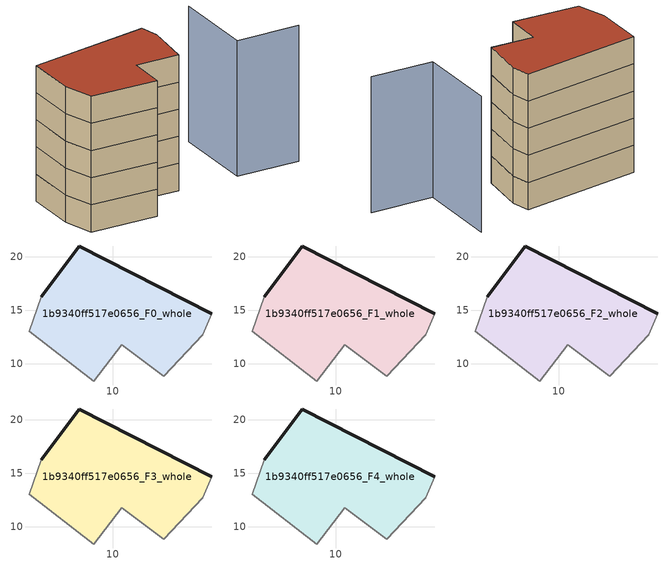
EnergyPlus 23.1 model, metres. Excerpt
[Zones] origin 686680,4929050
1b9340ff517e0656_F0_whole
 floor ground (EU_floor_Construction): 19.25,14.68 18.39,12.68 14.77,8.8 10.82,11.75 8.23,8.37 2.18,13.04 3.3,16.27 6.87,21.01 z0
 wall outside (EU_wall_Construction): 19.25,14.68 6.87,21.01 3.3,16.27 z0:3
 wall adiabatic (EU_wall_Construction): 3.3,16.27 2.18,13.04 8.23,8.37 10.82,11.75 14.77,8.8 18.39,12.68 19.25,14.68 z0:3
1b9340ff517e0656_F1_whole
 floor to 1b9340ff517e0656_F0_whole (EU_floor_Construction): 19.25,14.68 18.39,12.68 14.77,8.8 10.82,11.75 8.23,8.37 2.18,13.04 3.3,16.27 6.87,21.01 z3
 wall outside (EU_wall_Construction): 19.25,14.68 6.87,21.01 3.3,16.27 z3:6
 wall adiabatic (EU_wall_Construction): 3.3,16.27 2.18,13.04 8.23,8.37 10.82,11.75 14.77,8.8 18.39,12.68 19.25,14.68 z3:6
1b9340ff517e0656_F2_whole
 floor to 1b9340ff517e0656_F1_whole (EU_floor_Construction): 19.25,14.68 18.39,12.68 14.77,8.8 10.82,11.75 8.23,8.37 2.18,13.04 3.3,16.27 6.87,21.01 z6
 wall outside (EU_wall_Construction): 19.25,14.68 6.87,21.01 3.3,16.27 z6:9
 wall adiabatic (EU_wall_Construction): 3.3,16.27 2.18,13.04 8.23,8.37 10.82,11.75 14.77,8.8 18.39,12.68 19.25,14.68 z6:9
1b9340ff517e0656_F3_whole
 floor to 1b9340ff517e0656_F2_whole (EU_floor_Construction): 19.25,14.68 18.39,12.68 14.77,8.8 10.82,11.75 8.23,8.37 2.18,13.04 3.3,16.27 6.87,21.01 z9
 wall outside (EU_wall_Construction): 19.25,14.68 6.87,21.01 3.3,16.27 z9:12
 wall adiabatic (EU_wall_Construction): 3.3,16.27 2.18,13.04 8.23,8.37 10.82,11.75 14.77,8.8 18.39,12.68 19.25,14.68 z9:12
1b9340ff517e0656_F4_whole
 floor to 1b9340ff517e0656_F3_whole (EU_floor_Construction): 19.25,14.68 18.39,12.68 14.77,8.8 10.82,11.75 8.23,8.37 2.18,13.04 3.3,16.27 6.87,21.01 z12
 wall outside (EU_wall_Construction): 19.25,14.68 6.87,21.01 3.3,16.27 z12:15
 wall adiabatic (EU_wall_Construction): 3.3,16.27 2.18,13.04 8.23,8.37 10.82,11.75 14.77,8.8 18.39,12.68 19.25,14.68 z12:15
 roof outside (EU_roof_Construction): 18.39,12.68 19.25,14.68 6.87,21.01 3.3,16.27 2.18,13.04 8.23,8.37 10.82,11.75 14.77,8.8 z15
shading: 25.99,0.39 20.25,4.7 / 20.25,4.7 26.04,12.4 z0:15
[Building]
EU S2 Campaign: North Axis=0; Terrain=City; Solar Distribution=FullExterior
[Site:Location]
Bologna: Latitude=44.5; Longitude=11.25; Time Zone=1; Elevation=37
[SizingPeriod:WeatherFileDays]
AnnualSizingPeriod: Begin Month=1; Begin Day of Month=1; End Month=12; End Day of Month=31; Day of Week for Start Day=Monday; Use Weather File Daylight Saving Period=No; Use Weather File Rain and Snow Indicators=No
[MATERIAL]
EU_InternalMass_Material: Roughness=MediumRough; Thickness=0.1; Conductivity=1; Density=1800; Specific Heat=900; Thermal Absorptance=0.9; Solar Absorptance=0.7; Visible Absorptance=0.7
[MATERIAL:NOMASS] Roughness=MediumRough; Thermal Absorptance=0.9; Solar Absorptance=0.7; Visible Absorptance=0.7
Name | Thermal Resistance
EU_wall_NoMass | 0.905828
EU_roof_NoMass | 0.37593
EU_floor_NoMass | 0.67114
[CONSTRUCTION]
EU_wall_Construction: EU_wall_NoMass
EU_roof_Construction: EU_roof_NoMass
EU_floor_Construction: EU_floor_NoMass
EU_InternalMass_Construction: EU_InternalMass_Material
[ZONE] Type=1; Multiplier=1; Ceiling Height=autocalculate; Floor Area=autocalculate; Part of Total Floor Area=Yes
Name | Volume
1b9340ff517e0656_F0_whole | 365.591
1b9340ff517e0656_F1_whole; 1b9340ff517e0656_F2_whole; 1b9340ff517e0656_F3_whole; 1b9340ff517e0656_F4_whole | 365.592
[INTERNALMASS] Construction=EU_InternalMass_Construction; Surface Area=121.864
Name | Zone or ZoneList
1b9340ff517e0656_F0_whole_EU_InternalMass | 1b9340ff517e0656_F0_whole
1b9340ff517e0656_F1_whole_EU_InternalMass | 1b9340ff517e0656_F1_whole
1b9340ff517e0656_F2_whole_EU_InternalMass | 1b9340ff517e0656_F2_whole
1b9340ff517e0656_F3_whole_EU_InternalMass | 1b9340ff517e0656_F3_whole
1b9340ff517e0656_F4_whole_EU_InternalMass | 1b9340ff517e0656_F4_whole
[OTHEREQUIPMENT] Fuel Type=Electricity; Design Level Calculation Method=Watts/Area; Power per Zone Floor Area=1; Fraction Latent=0; Fraction Radiant=0; Fraction Lost=0; Carbon Dioxide Generation Rate=0; EndUse Subcategory=EU_Step8_InternalGains
Name | Zone or ZoneList or Space or SpaceList | Schedule
EU_Step8_InternalGain_1b9340ff517e0656_F0_whole_f000 | 1b9340ff517e0656_F0_whole | EU_Step8_GainSchedule_1b9340ff517e0656_F0_whole_f000
EU_Step8_InternalGain_1b9340ff517e0656_F1_whole_f000 | 1b9340ff517e0656_F1_whole | EU_Step8_GainSchedule_1b9340ff517e0656_F1_whole_f000
EU_Step8_InternalGain_1b9340ff517e0656_F2_whole_f000 | 1b9340ff517e0656_F2_whole | EU_Step8_GainSchedule_1b9340ff517e0656_F2_whole_f000
EU_Step8_InternalGain_1b9340ff517e0656_F3_whole_f000 | 1b9340ff517e0656_F3_whole | EU_Step8_GainSchedule_1b9340ff517e0656_F3_whole_f000
EU_Step8_InternalGain_1b9340ff517e0656_F4_whole_f000 | 1b9340ff517e0656_F4_whole | EU_Step8_GainSchedule_1b9340ff517e0656_F4_whole_f000
[ZONEVENTILATION:DESIGNFLOWRATE] Schedule=EU_AlwaysOn; Design Flow Rate Calculation Method=AirChanges/Hour; Air Changes per Hour=0.73129; Ventilation Type=Natural; Fan Pressure Rise=0; Fan Total Efficiency=1; Constant Term Coefficient=1; Temperature Term Coefficient=0; Velocity Term Coefficient=0; Velocity Squared Term Coefficient=0; Minimum Indoor Temperature=-100; Maximum Indoor Temperature=100; Delta Temperature=-100; Minimum Outdoor Temperature=-100; Maximum Outdoor Temperature=100; Maximum Wind Speed=40
Name | Zone or ZoneList or Space or SpaceList
EU_ConstantAir_1b9340ff517e0656_F0_whole | 1b9340ff517e0656_F0_whole
EU_ConstantAir_1b9340ff517e0656_F1_whole | 1b9340ff517e0656_F1_whole
EU_ConstantAir_1b9340ff517e0656_F2_whole | 1b9340ff517e0656_F2_whole
EU_ConstantAir_1b9340ff517e0656_F3_whole | 1b9340ff517e0656_F3_whole
EU_ConstantAir_1b9340ff517e0656_F4_whole | 1b9340ff517e0656_F4_whole
[HVACTEMPLATE:THERMOSTAT] Constant Heating Setpoint=20; Constant Cooling Setpoint=50
EU_HeatOnly_1b9340ff517e0656_F0_whole; EU_HeatOnly_1b9340ff517e0656_F1_whole; EU_HeatOnly_1b9340ff517e0656_F2_whole; EU_HeatOnly_1b9340ff517e0656_F3_whole; EU_HeatOnly_1b9340ff517e0656_F4_whole
[HVACTEMPLATE:ZONE:IDEALLOADSAIRSYSTEM] System Availability Schedule=EU_AlwaysOn; Maximum Heating Supply Air Temperature=50; Minimum Cooling Supply Air Temperature=13; Maximum Heating Supply Air Humidity Ratio=0.0156; Minimum Cooling Supply Air Humidity Ratio=0.0077; Heating Limit=NoLimit; Cooling Limit=NoLimit; Heating Availability Schedule=EU_AlwaysOn; Cooling Availability Schedule=EU_CoolingOff; Dehumidification Control Type=ConstantSensibleHeatRatio; Cooling Sensible Heat Ratio=0.7; Dehumidification Setpoint=60; Humidification Control Type=None; Humidification Setpoint=30; Outdoor Air Method=None; Outdoor Air Flow Rate per Person=0.00944; Outdoor Air Flow Rate per Zone Floor Area=0; Outdoor Air Flow Rate per Zone=0; Demand Controlled Ventilation Type=None; Outdoor Air Economizer Type=NoEconomizer; Heat Recovery Type=None; Sensible Heat Recovery Effectiveness=0.7; Latent Heat Recovery Effectiveness=0.65
Name | Template Thermostat
1b9340ff517e0656_F0_whole | EU_HeatOnly_1b9340ff517e0656_F0_whole
1b9340ff517e0656_F1_whole | EU_HeatOnly_1b9340ff517e0656_F1_whole
1b9340ff517e0656_F2_whole | EU_HeatOnly_1b9340ff517e0656_F2_whole
1b9340ff517e0656_F3_whole | EU_HeatOnly_1b9340ff517e0656_F3_whole
1b9340ff517e0656_F4_whole | EU_HeatOnly_1b9340ff517e0656_F4_whole
[SIZING:ZONE] Zone Cooling Design Supply Air Temperature Input Method=SupplyAirTemperature; Zone Cooling Design Supply Air Temperature=13; Zone Heating Design Supply Air Temperature Input Method=SupplyAirTemperature; Zone Heating Design Supply Air Temperature=50; Zone Cooling Design Supply Air Humidity Ratio=0.008; Zone Heating Design Supply Air Humidity Ratio=0.008; Cooling Design Air Flow Method=DesignDay; Cooling Design Air Flow Rate=0; Cooling Minimum Air Flow per Zone Floor Area=0.000762; Cooling Minimum Air Flow=0; Cooling Minimum Air Flow Fraction=0.2; Heating Design Air Flow Method=DesignDay; Heating Design Air Flow Rate=0; Heating Maximum Air Flow per Zone Floor Area=0.002032; Heating Maximum Air Flow=0.141576; Heating Maximum Air Flow Fraction=0.3; Account for Dedicated Outdoor Air System=No; Dedicated Outdoor Air System Control Strategy=NeutralSupplyAir; Dedicated Outdoor Air Low Setpoint Temperature for Design=autosize; Dedicated Outdoor Air High Setpoint Temperature for Design=autosize; Zone Load Sizing Method=Sensible Load Only No Latent Load; Zone Latent Cooling Design Supply Air Humidity Ratio Input Method=HumidityRatioDifference; Zone Cooling Design Supply Air Humidity Ratio Difference=0.005; Zone Latent Heating Design Supply Air Humidity Ratio Input Method=HumidityRatioDifference; Zone Humidification Design Supply Air Humidity Ratio Difference=0.005
1b9340ff517e0656_F0_whole; 1b9340ff517e0656_F1_whole; 1b9340ff517e0656_F2_whole; 1b9340ff517e0656_F3_whole; 1b9340ff517e0656_F4_whole
[SCHEDULE:CONSTANT]
Name | Hourly Value
EU_AlwaysOn | 1
EU_CoolingOff | 0
[SCHEDULE:FILE] Column Number=1; Rows to Skip at Top=0; Number of Hours of Data=8760; Column Separator=Comma; Interpolate to Timestep=No; Minutes per Item=60; Adjust Schedule for Daylight Savings=Yes
Name | File
EU_Step8_GainSchedule_1b9340ff517e0656_F0_whole_f000 | ../../schedules/1b9340ff517e0656/1b9340ff517e0656_F0_whole_f000_gain.csv
EU_Step8_GainSchedule_1b9340ff517e0656_F1_whole_f000 | ../../schedules/1b9340ff517e0656/1b9340ff517e0656_F1_whole_f000_gain.csv
EU_Step8_GainSchedule_1b9340ff517e0656_F2_whole_f000 | ../../schedules/1b9340ff517e0656/1b9340ff517e0656_F2_whole_f000_gain.csv
EU_Step8_GainSchedule_1b9340ff517e0656_F3_whole_f000 | ../../schedules/1b9340ff517e0656/1b9340ff517e0656_F3_whole_f000_gain.csv
EU_Step8_GainSchedule_1b9340ff517e0656_F4_whole_f000 | ../../schedules/1b9340ff517e0656/1b9340ff517e0656_F4_whole_f000_gain.csv
